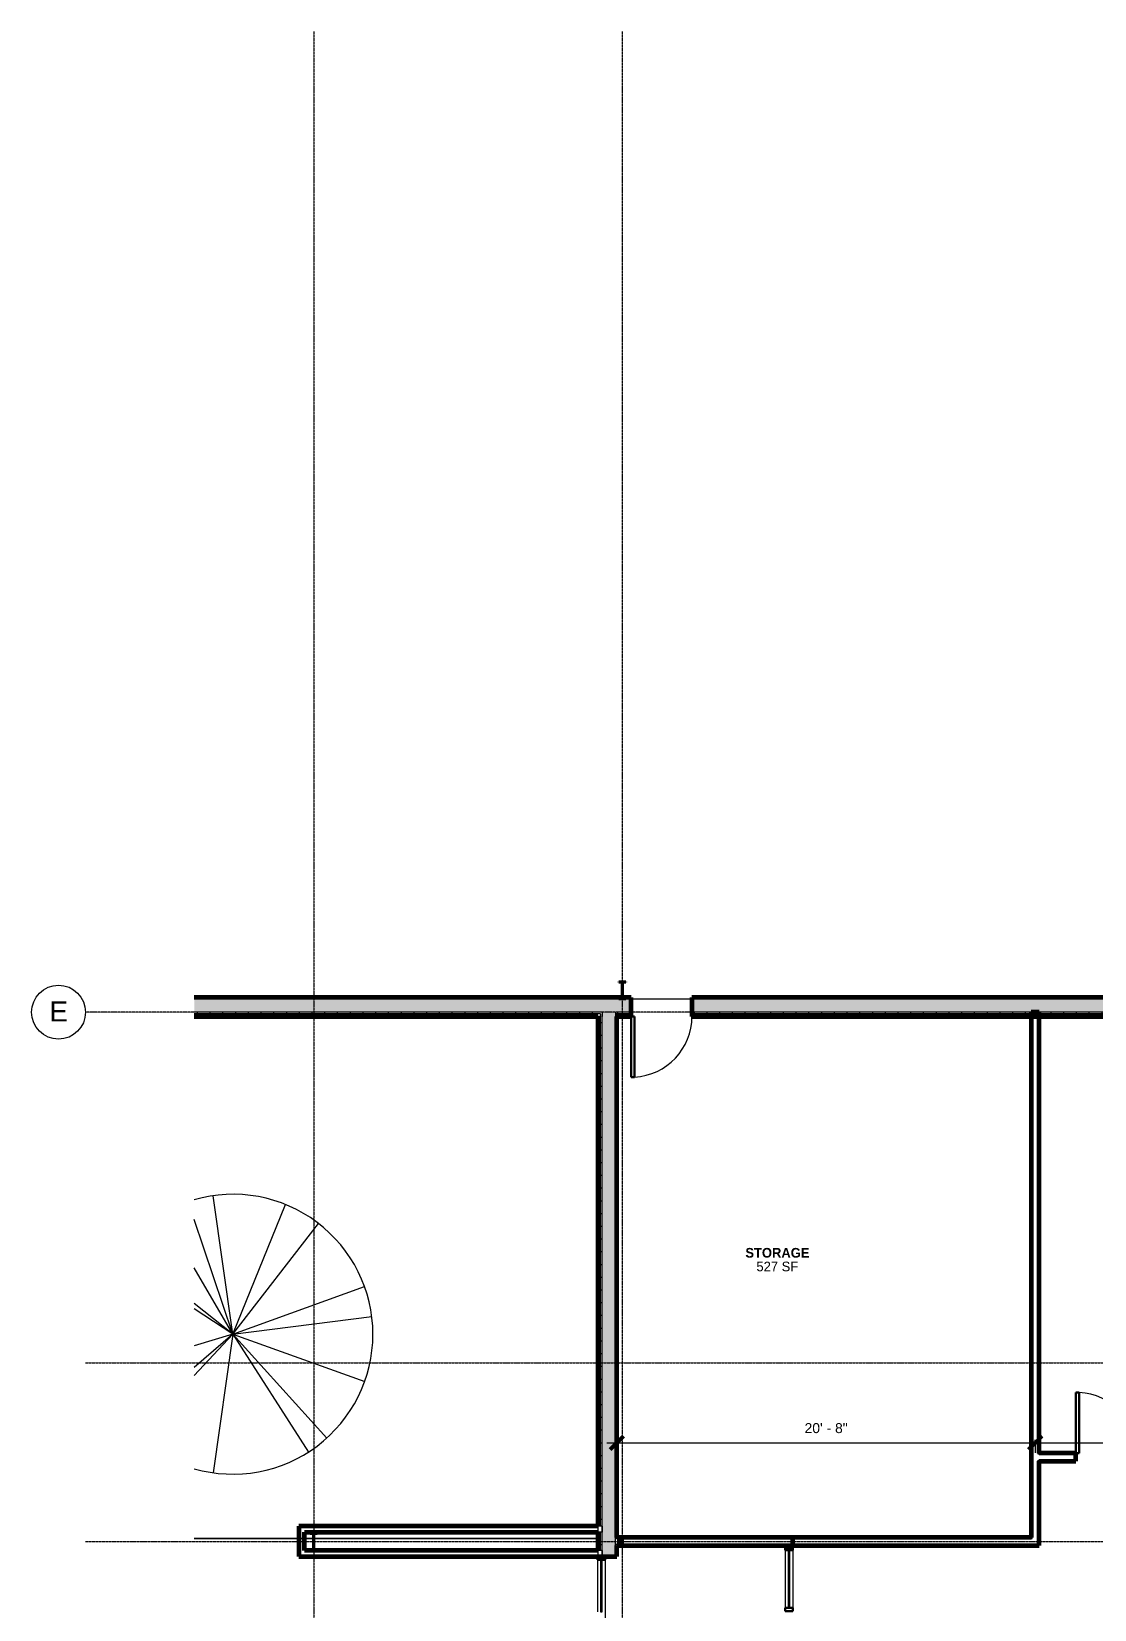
# Model space of a CAD drawing. Header units: inches. Extents: x 30 to 2293, y -1876 to -115.
# Drawn here: x 30 to 660, y -1051 to -115 of the extents above; entities that cross this region are included whole.
import ezdxf

# ---------------------------------------------------------------- set-up
doc = ezdxf.new("R2010")
doc.units = ezdxf.units.IN
doc.header["$MEASUREMENT"] = 0
doc.linetypes.add('Grid Line 1_2_', pattern=[0.875, 0.5, -0.125, 0.125, -0.125])
for name, color, linetype, lineweight in [('A-ANNO-DIMS', 211, 'Continuous', 9), ('A-ANNO-DIMS-64', 211, 'Continuous', 9), ('A-AREA-IDEN', 2, 'Continuous', 9), ('A-DOOR', 31, 'Continuous', 18), ('A-GLAZ-CURT', 52, 'Continuous', 9), ('A-GLAZ-CWMG', 51, 'Continuous', 9), ('A-WALL', 113, 'Continuous', 18), ('A-WALL-PATT', 111, 'Continuous', 60), ('C-TOPO', 7, 'Continuous', 9), ('I-WALL', 2, 'Continuous', 18), ('L-PLNT', 71, 'Continuous', 9), ('L-SITE-WALL', 31, 'Continuous', 18), ('S-COLS', 52, 'Continuous', 9), ('S-GRID', 1, 'Continuous', 9), ('S-GRID-IDEN', 1, 'Continuous', 9)]:
    doc.layers.add(name, color=color, linetype=linetype, lineweight=lineweight)
doc.styles.add('Arial', font='arial.ttf', dxfattribs={"height": 5.901198})
doc.styles.add('Arial_1', font='arial.ttf', dxfattribs={"height": 11.802395})
doc.styles.add('Century Gothic', font='GOTHIC.TTF', dxfattribs={"height": 5.748447})
doc.styles.add('Century Gothic_B', font='GOTHICB.TTF', dxfattribs={"height": 5.744479})
doc.dimstyles.new('Linear_-_3_32__Arial', dxfattribs={"dimscale": 12, "dimtxt": 6, "dimasz": 0.666667, "dimexe": 0.5, "dimexo": 0.333333, "dimgap": 0.333333, "dimtad": 1, "dimdec": 0, "dimzin": 1, "dimdsep": 46, "dimlunit": 4, "dimtxsty": 'Arial', "dimblk1": 'OBLIQUE', "dimblk2": 'OBLIQUE', "dimsah": 1, "dimcen": 0.09, "dimdle": 0.5, "dimazin": 0, "dimtfac": 1, "dimtdec": 4, "dimtix": 1, "dimtmove": 0, "dimatfit": 3, "dimfxl": 1, "dimtvp": 1, "dimfrac": 2, "dimtolj": 1, "dimtzin": 0, "dimarcsym": 2})
doc.dimstyles.new('Linear_-_3_32__Arial_1', dxfattribs={"dimscale": 12, "dimtxt": 6, "dimasz": 0.666667, "dimexe": 0.5, "dimexo": 0.333333, "dimgap": 0.333333, "dimtad": 1, "dimdec": 0, "dimzin": 1, "dimdsep": 46, "dimlunit": 4, "dimtxsty": 'Arial', "dimblk1": 'OBLIQUE', "dimblk2": 'OBLIQUE', "dimsah": 1, "dimcen": 0.09, "dimdle": 0.5, "dimazin": 0, "dimtfac": 1, "dimtdec": 4, "dimtix": 1, "dimtmove": 0, "dimatfit": 3, "dimfxl": 1, "dimtvp": 1, "dimfrac": 2, "dimtolj": 1, "dimtzin": 0, "dimarcsym": 2})
pattern_1 = [(161.57, (0.32, 0.32), (-2.56049618, -0.00053739), [0, -18.214, 2.022, 0]), (18.43, (-0.32, 0.32), (-2.56049618, 0.00053739), [0, -18.214, 2.022, 0]), (108.43, (0.32, 0.32), (1.2792209, -6.40087673), [6.07, -14.166]), (71.57, (-0.32, 0.32), (1.2792209, 6.40087673), [6.07, -14.166])]
pattern_2 = [(0, (0, 0), (0, 7.554), []), (90, (0, 0), (-7.554, 5e-16), [])]
pattern_3 = [(45, (0, 0), (-6.33568, 6.33568), []), (45, (0, 9.6), (-6.33568, 6.33568), [])]
pattern_4 = [(0, (0, 0), (20.48, 5.12), [0.845, -14.515, 0.845, -14.515, -81.92]), (0, (0, 0), (20.48, 5.12), [-30.72, 0.845, -29.875, 0.845, -14.515, -35.84]), (0, (0, 0), (20.48, 5.12), [-76.8, 0.845, -9.395, 0.845, -24.755]), (120, (7.68, 2.56), (-14.67405, 15.1762), [0.845, -14.515, 0.845, -14.515, -81.92]), (120, (7.68, 2.56), (-14.67405, 15.1762), [-30.72, 0.845, -29.875, 0.845, -14.515, -35.84]), (120, (7.68, 2.56), (-14.67405, 15.1762), [-76.8, 0.845, -9.395, 0.845, -24.755]), (240, (10.24, 12.8), (-5.80595, -20.2962), [0.845, -14.515, 0.845, -14.515, -81.92]), (240, (10.24, 12.8), (-5.80595, -20.2962), [-30.72, 0.845, -29.875, 0.845, -14.515, -35.84]), (240, (10.24, 12.8), (-5.80595, -20.2962), [-76.8, 0.845, -9.395, 0.845, -24.755])]

# ---------------------------------------------------------------- blocks, each defined once
blk = doc.blocks.new('Single-Flush - 36_ x 84_-458281-Floor Plan - Office Annex')
at = {"layer": 'A-DOOR', "color": 50, "lineweight": 30}
for p, q in [((16, 5.62), (16, 41.64)), ((18, 41.64), (16, 41.64)), ((18, 5.62), (18, 41.64)), ((18, 5.62), (16, 5.62))]:
    blk.add_line(p, q, dxfattribs=at)
at = {"layer": 'A-DOOR', "color": 7, "lineweight": 9}
blk.add_arc((18, 5.62), 36.07, 93.17885, 180, dxfattribs=at)
blk = doc.blocks.new('Rectangular Mullion - Exterior 2_ x 4_5_-626657-Floor Plan - Office Annex')
at = {"layer": 'A-GLAZ-CWMG', "color": 50, "lineweight": 30}
for p, q in [((-2, 3), (0, 3)), ((-2, -1.5), (-2, 3)), ((0, 3), (0, -1.5)), ((0, -1.5), (-2, -1.5))]:
    blk.add_line(p, q, dxfattribs=at)
blk = doc.blocks.new('System Panel - Exterior Glazing-430041-Floor Plan - Office Annex')
at = {"layer": 'A-GLAZ-CURT', "color": 10, "lineweight": 18}
for p, q in [((17.09375, -0.25), (-17.09375, -0.25)), ((-17.09375, -0.25), (-17.09375, -1.25)), ((-17.09375, -1.25), (17.09375, -1.25)), ((17.09375, -1.25), (17.09375, -0.25))]:
    blk.add_line(p, q, dxfattribs=at)
at = {"layer": 'A-GLAZ-CURT', "color": 130}
for p, q in [((-17.09375, -1.25), (-17.09375, -0.25)), ((17.09375, -0.25), (17.09375, -1.25))]:
    blk.add_line(p, q, dxfattribs=at)
at = {"layer": 'A-GLAZ-CURT', "color": 254}
for p, q in [((17.09375, -0.25), (-17.09375, -0.25)), ((-17.09375, -1.25), (17.09375, -1.25))]:
    blk.add_line(p, q, dxfattribs=at)
blk = doc.blocks.new('Rectangular Mullion - Exterior 2_ x 4_5_-430036-Floor Plan - Office Annex')
at = {"layer": 'A-GLAZ-CWMG', "color": 7}
for p, q in [((2041.31, -1489.46), (2041.31, -1455.27)), ((2045.81, -1489.46), (2045.81, -1455.27))]:
    blk.add_line(p, q, dxfattribs=at)
blk = doc.blocks.new('Rectangular Mullion - Exterior 2_ x 4_5_-430038-Floor Plan - Office Annex')
at = {"layer": 'A-GLAZ-CWMG', "color": 50, "lineweight": 30}
for p, q in [((-1, 3), (1, 3)), ((-1, -1.5), (-1, 3)), ((1, 3), (1, -1.5)), ((1, -1.5), (-1, -1.5))]:
    blk.add_line(p, q, dxfattribs=at)
blk = doc.blocks.new('Rectangular Mullion - Exterior 2_ x 4_5_-653078-Floor Plan - Office Annex')
at = {"layer": 'A-GLAZ-CWMG', "color": 50, "lineweight": 30}
for p, q in [((-2, 3), (0, 3)), ((-2, -1.5), (-2, 3)), ((0, 3), (0, -1.5)), ((0, -1.5), (-2, -1.5))]:
    blk.add_line(p, q, dxfattribs=at)
blk = doc.blocks.new('System Panel - Exterior Glazing-637811-Floor Plan - Office Annex')
at = {"layer": 'A-GLAZ-CURT', "color": 10, "lineweight": 18}
for p, q in [((15.375, -0.25), (-15.375, -0.25)), ((-15.375, -0.25), (-15.375, -1.25)), ((-15.375, -1.25), (15.375, -1.25)), ((15.375, -1.25), (15.375, -0.25))]:
    blk.add_line(p, q, dxfattribs=at)
at = {"layer": 'A-GLAZ-CURT', "color": 130}
for p, q in [((-15.375, -1.25), (-15.375, -0.25)), ((15.375, -0.25), (15.375, -1.25))]:
    blk.add_line(p, q, dxfattribs=at)
at = {"layer": 'A-GLAZ-CURT', "color": 254}
for p, q in [((15.375, -0.25), (-15.375, -0.25)), ((-15.375, -1.25), (15.375, -1.25))]:
    blk.add_line(p, q, dxfattribs=at)
blk = doc.blocks.new('Rectangular Mullion - Exterior 2_ x 4_5_-637809-Floor Plan - Office Annex')
at = {"layer": 'A-GLAZ-CWMG', "color": 130}
blk.add_line((365.58, -1019.33), (365.81, -1019.33), dxfattribs=at)
at = {"layer": 'A-GLAZ-CWMG', "color": 7}
for p, q in [((365.58, -1021.33), (365.58, -1052.08)), ((370.08, -1021.33), (370.08, -1052.08))]:
    blk.add_line(p, q, dxfattribs=at)
blk = doc.blocks.new('RPC Tree - Deciduous - Hawthorn - 25_ 2-635736-Floor Plan - Office Annex')
at = {"layer": 'L-PLNT', "color": 252}
for q in [(-11.77, 82.16), (31.21, 76.91), (-22.95, 67.97), (50.79, 65.64), (-22.95, 39.43), (78.02, 28.3), (-22.95, 18.15), (-22.95, 15.1), (82.32, 10.6), (-22.95, -24.4), (-22.95, -19.78), (-22.95, -6.89), (-11.79, -82.16), (44.81, -69.86), (55.58, -61.64), (78.11, -28.05)]:
    blk.add_line((0, 0), q, dxfattribs=at)
for start, end in [(360, 106.06104), (253.93896, 360)]:
    blk.add_arc((0, 0), 83, start, end, dxfattribs=at)
blk = doc.blocks.new('Rectangular Mullion - Exterior 2_ x 4_5_-430033-Floor Plan - Office Annex')
at = {"layer": 'A-GLAZ-CWMG', "color": 50, "lineweight": 30}
for p, q in [((-1, 3), (1, 3)), ((-1, -1.5), (-1, 3)), ((1, 3), (1, -1.5)), ((1, -1.5), (-1, -1.5))]:
    blk.add_line(p, q, dxfattribs=at)
blk = doc.blocks.new('Grid - Grid Head - Circle-50561-Floor Plan - Office Annex')
at = {"layer": 'S-GRID-IDEN', "color": 7}
blk.add_circle((0, 0), 0.25, dxfattribs=at)
blk = doc.blocks.new('Open Source Metal Building_Exterior_rvt-1-Floor Plan - Office Annex')
at = {"layer": 'A-WALL-PATT', "lineweight": 9}
h = blk.add_hatch(dxfattribs=at)
h.set_pattern_fill('FP_2', color=8, style=0, pattern_type=2)
h.set_pattern_definition(pattern_1)
h.paths.add_polyline_path([(1689.24, -696.46), (2210.15, -696.46), (2210.15, -688.46), (1644.4, -688.46), (1644.4, -696.46)], flags=0)
h.paths.add_polyline_path([(1540.94, -696.46), (1608.4, -696.46), (1608.4, -688.46), (1540.94, -688.46)], flags=0)
h.paths.add_polyline_path([(1234.94, -696.46), (1234.94, -688.46), (1174.4, -688.46), (1174.4, -696.46)], flags=0)
h.paths.add_polyline_path([(1138.4, -696.46), (1138.4, -688.46), (421.56, -688.46), (421.56, -696.46), (1038.09, -696.46)], flags=0)
h.paths.add_polyline_path([(385.56, -696.46), (385.56, -688.46), (126.49, -688.46), (126.49, -696.46), (376.31, -696.46)], flags=0)
h = blk.add_hatch(dxfattribs=at)
h.set_pattern_fill('FP_3', style=0, pattern_type=2)
h.set_pattern_definition(pattern_2)
h.paths.add_polyline_path([(1705.52, -697.46), (2034.31, -697.46), (2034.31, -696.46), (1644.4, -696.46), (1644.4, -697.46), (1697.38, -697.46)], flags=0)
h.paths.add_polyline_path([(2210.15, -697.46), (2210.15, -696.46), (2042.31, -696.46), (2042.31, -697.46), (2079.92, -697.46)], flags=0)
h.paths.add_polyline_path([(1608.4, -697.46), (1608.4, -696.46), (1540.94, -696.46), (1540.94, -697.46)], flags=0)
h.paths.add_polyline_path([(1234.94, -697.46), (1234.94, -696.46), (1174.4, -696.46), (1174.4, -697.46)], flags=0)
h.paths.add_polyline_path([(907.86, -697.46), (1138.4, -697.46), (1138.4, -696.46), (421.56, -696.46), (421.56, -697.46), (777.63, -697.46)], flags=0)
h.paths.add_polyline_path([(126.49, -697.46), (368.31, -697.46), (368.31, -696.46), (126.49, -696.46), (126.49, -697.37)], flags=0)
h.paths.add_polyline_path([(385.56, -697.46), (385.56, -696.46), (376.31, -696.46), (376.31, -697.46), (377.06, -697.46)], flags=0)
h = blk.add_hatch(dxfattribs=at)
h.set_pattern_fill('FP_3', style=0, pattern_type=2)
h.set_pattern_definition(pattern_2)
h.paths.add_polyline_path([(368.31, -1453.21), (368.31, -1396.95), (367.31, -1396.95), (367.31, -1453.21)], flags=0)
h.paths.add_polyline_path([(367.31, -1358.77), (368.31, -1358.77), (368.31, -1258.95), (367.31, -1258.95), (367.31, -1329.39)], flags=0)
h.paths.add_polyline_path([(367.31, -1220.77), (368.31, -1220.77), (368.31, -1125.33), (367.31, -1125.33), (367.31, -1179.37)], flags=0)
h.paths.add_polyline_path([(368.31, -1015.83), (368.31, -1004.85), (367.31, -1004.85), (367.31, -1015.83)], flags=0)
h.paths.add_polyline_path([(368.31, -1001.35), (368.31, -697.46), (367.31, -697.46), (367.31, -1001.35)], flags=0)
h = blk.add_hatch(dxfattribs=at)
h.set_pattern_fill('FP_2', color=8, style=0, pattern_type=2)
h.set_pattern_definition(pattern_1)
h.paths.add_polyline_path([(376.31, -1453.21), (376.31, -1396.95), (368.31, -1396.95), (368.31, -1453.21)], flags=0)
h.paths.add_polyline_path([(376.31, -1358.77), (376.31, -1258.95), (368.31, -1258.95), (368.31, -1358.77)], flags=0)
h.paths.add_polyline_path([(376.31, -1220.77), (376.31, -1125.33), (368.31, -1125.33), (368.31, -1220.77)], flags=0)
h.paths.add_polyline_path([(370.67, -1019.33), (376.31, -1019.33), (376.31, -696.46), (368.31, -696.46), (368.31, -1019.33)], flags=0)
h = blk.add_hatch(dxfattribs=at)
h.set_pattern_fill('FP_1', style=0, pattern_type=2)
h.set_pattern_definition(pattern_4)
h.paths.add_polyline_path([(481.44, -1008.59), (481.44, -1007.96), (377.06, -1007.96), (377.06, -1008.59), (386.95, -1008.59)], flags=0)
h = blk.add_hatch(dxfattribs=at)
h.set_pattern_fill('FP_1', style=0, pattern_type=2)
h.set_pattern_definition(pattern_4)
h.paths.add_polyline_path([(481.44, -1012.71), (481.44, -1012.09), (377.06, -1012.09), (377.06, -1012.71), (386.95, -1012.71)], flags=0)
at = {"layer": 'S-COLS'}
h = blk.add_hatch(dxfattribs=at)
h.set_pattern_fill('FP_4', color=256, style=0, pattern_type=2)
h.set_pattern_definition(pattern_3)
h.paths.add_polyline_path([(382.31, -688.47), (382.31, -688.2), (380.97, -688.2), (380.59, -688.04), (380.43, -687.66), (380.43, -679.28), (380.59, -678.9), (380.97, -678.74), (382.31, -678.74), (382.31, -678.47), (378.31, -678.47), (378.31, -678.74), (379.65, -678.74), (380.04, -678.9), (380.2, -679.33), (380.2, -687.66), (380.04, -688.04), (379.65, -688.2), (378.31, -688.2), (378.31, -688.47)], flags=0)
h = blk.add_hatch(dxfattribs=at)
h.set_pattern_fill('FP_4', color=256, style=0, pattern_type=2)
h.set_pattern_definition(pattern_3)
h.paths.add_polyline_path([(199.31, -1015.46), (199.31, -1015.19), (197.97, -1015.19), (197.59, -1015.03), (197.43, -1014.65), (197.43, -1006.27), (197.59, -1005.89), (197.97, -1005.73), (199.31, -1005.73), (199.31, -1005.46), (195.31, -1005.46), (195.31, -1005.73), (196.65, -1005.73), (197.04, -1005.89), (197.2, -1006.27), (197.2, -1014.65), (197.04, -1015.03), (196.65, -1015.19), (195.31, -1015.19), (195.31, -1015.46)], flags=0)
h = blk.add_hatch(dxfattribs=at)
h.set_pattern_fill('FP_4', color=256, style=0, pattern_type=2)
h.set_pattern_definition(pattern_3)
h.paths.add_polyline_path([(377.32, -1013.46), (383.31, -1013.46), (383.31, -1013.2), (380.92, -1013.2), (380.57, -1013.05), (380.43, -1012.71), (380.43, -1008.22), (380.57, -1007.87), (380.92, -1007.73), (383.31, -1007.73), (383.31, -1007.47), (377.32, -1007.47), (377.32, -1007.73), (379.71, -1007.73), (380.05, -1007.87), (380.2, -1008.22), (380.2, -1012.71), (380.05, -1013.05), (379.71, -1013.2), (377.32, -1013.2)], flags=0)
at = {"layer": 'A-WALL', "color": 10}
for p, q in [((385.56, -688.46), (126.49, -688.46)), ((1138.4, -688.46), (421.56, -688.46)), ((368.31, -696.46), (126.49, -696.46)), ((367.31, -697.46), (126.49, -697.46)), ((367.31, -698.96), (365.81, -698.96)), ((367.31, -697.46), (367.31, -698.96)), ((367.31, -1001.35), (367.31, -698.96)), ((368.31, -696.46), (368.31, -697.46)), ((368.31, -697.46), (368.31, -698.96)), ((368.31, -1001.35), (368.31, -698.96)), ((385.56, -696.46), (376.31, -696.46)), ((376.31, -696.46), (376.31, -697.46)), ((377.06, -697.46), (376.31, -697.46)), ((376.31, -697.46), (377.06, -697.46)), ((376.31, -697.46), (376.31, -698.96)), ((376.31, -1008.59), (376.31, -698.96)), ((385.56, -697.46), (377.06, -697.46)), ((377.06, -697.46), (377.06, -698.96)), ((1138.4, -696.46), (421.56, -696.46)), ((1138.4, -697.46), (421.56, -697.46)), ((367.31, -1001.35), (365.81, -1001.35)), ((368.31, -1001.35), (367.31, -1001.35)), ((368.31, -1004.85), (368.31, -1001.35)), ((368.31, -1001.35), (368.31, -1004.85)), ((367.31, -1004.85), (365.81, -1004.85)), ((367.31, -1015.83), (367.31, -1004.85)), ((368.31, -1004.85), (367.31, -1004.85)), ((368.31, -1015.83), (368.31, -1004.85)), ((376.31, -1012.09), (376.31, -1008.59)), ((377.06, -1008.59), (376.31, -1008.59)), ((376.31, -1012.09), (376.31, -1008.59)), ((377.06, -1007.96), (377.06, -1008.59)), ((377.06, -1008.59), (481.44, -1008.59)), ((367.31, -1015.83), (365.81, -1015.83)), ((368.31, -1015.83), (367.31, -1015.83)), ((368.31, -1019.33), (368.31, -1015.83)), ((368.31, -1015.83), (368.31, -1019.33)), ((376.31, -1019.33), (376.31, -1012.09)), ((377.06, -1012.09), (376.31, -1012.09)), ((377.06, -1012.09), (377.06, -1012.71)), ((377.06, -1012.09), (481.44, -1012.09))]:
    blk.add_line(p, q, dxfattribs=at)
at = {"layer": 'C-TOPO'}
for p, q in [((385.56, -688.46), (421.56, -688.46)), ((126.49, -1008.71), (179.41, -1008.71)), ((179.41, -1008.71), (126.49, -1008.71)), ((179.41, -1008.71), (188.44, -1008.71)), ((188.44, -1008.71), (179.41, -1008.71)), ((191.94, -1008.71), (197.2, -1008.71)), ((197.2, -1008.71), (191.94, -1008.71)), ((197.43, -1008.71), (294.62, -1008.71)), ((294.62, -1008.71), (197.43, -1008.71)), ((294.62, -1008.71), (365.81, -1008.71)), ((365.81, -1008.71), (294.62, -1008.71)), ((370.44, -1122.95), (370.44, -1019.33))]:
    blk.add_line(p, q, dxfattribs=at)
at = {"layer": 'C-TOPO', "color": 254}
for p, q in [((188.44, -1008.71), (191.94, -1008.71)), ((191.94, -1008.71), (188.44, -1008.71))]:
    blk.add_line(p, q, dxfattribs=at)
at = {"layer": 'I-WALL', "color": 250, "lineweight": 60}
for p, q in [((365.81, -1001.35), (188.44, -1001.35)), ((188.44, -1001.35), (188.44, -1004.85)), ((188.44, -1004.85), (188.44, -1019.33)), ((191.94, -1004.85), (365.81, -1004.85)), ((191.94, -1015.83), (191.94, -1004.85)), ((481.44, -1007.96), (377.06, -1007.96)), ((481.44, -1012.71), (481.44, -1007.96)), ((188.44, -1019.33), (191.94, -1019.33)), ((365.81, -1015.83), (191.94, -1015.83)), ((191.94, -1019.33), (365.81, -1019.33)), ((377.06, -1012.71), (481.44, -1012.71))]:
    blk.add_line(p, q, dxfattribs=at)
at = {"layer": 'I-WALL', "color": 9}
for p, q in [((365.81, -1001.35), (188.44, -1001.35)), ((188.44, -1004.85), (188.44, -1001.35)), ((188.44, -1004.85), (188.44, -1019.33)), ((191.94, -1004.85), (365.81, -1004.85)), ((191.94, -1015.83), (191.94, -1004.85)), ((191.94, -1019.33), (188.44, -1019.33)), ((365.81, -1015.83), (191.94, -1015.83)), ((191.94, -1019.33), (365.58, -1019.33))]:
    blk.add_line(p, q, dxfattribs=at)
at = {"layer": 'I-WALL', "color": 10}
for p, q in [((365.81, -1001.35), (365.81, -1004.85)), ((365.58, -1019.33), (365.81, -1019.33)), ((365.81, -1015.83), (365.81, -1019.33))]:
    blk.add_line(p, q, dxfattribs=at)
at = {"layer": 'L-SITE-WALL', "color": 250, "lineweight": 60}
for p, q in [((385.56, -687.71), (126.49, -687.71)), ((385.56, -698.96), (385.56, -687.71)), ((1138.4, -687.71), (421.56, -687.71)), ((421.56, -687.71), (421.56, -698.96)), ((126.49, -698.96), (365.81, -698.96)), ((365.81, -698.96), (365.81, -1001.35)), ((377.06, -698.96), (385.56, -698.96)), ((377.06, -1007.96), (377.06, -698.96)), ((421.56, -698.96), (1138.4, -698.96)), ((365.81, -1004.85), (365.81, -1015.83)), ((365.81, -1019.33), (368.31, -1019.33)), ((368.31, -1019.33), (377.06, -1019.33)), ((377.06, -1019.33), (377.06, -1012.71))]:
    blk.add_line(p, q, dxfattribs=at)
at = {"layer": 'S-COLS', "color": 90, "lineweight": 40}
for p, q in [((382.31, -678.47), (378.31, -678.47)), ((378.31, -678.47), (378.31, -678.74)), ((378.31, -678.74), (379.65, -678.74)), ((380.2, -679.28), (380.2, -687.66)), ((380.43, -687.66), (380.43, -679.28)), ((380.97, -678.74), (382.31, -678.74)), ((382.31, -678.74), (382.31, -678.47)), ((379.65, -688.2), (378.31, -688.2)), ((378.31, -688.2), (378.31, -688.47)), ((378.31, -688.47), (382.31, -688.47)), ((382.31, -688.2), (380.97, -688.2)), ((382.31, -688.47), (382.31, -688.2)), ((199.31, -1005.46), (195.31, -1005.46)), ((195.31, -1005.46), (195.31, -1005.73)), ((195.31, -1005.73), (196.65, -1005.73)), ((197.2, -1006.27), (197.2, -1014.65)), ((197.43, -1014.65), (197.43, -1006.27)), ((197.97, -1005.73), (199.31, -1005.73)), ((199.31, -1005.73), (199.31, -1005.46)), ((383.31, -1007.47), (377.32, -1007.47)), ((377.32, -1007.47), (377.32, -1007.73)), ((377.32, -1007.73), (379.71, -1007.73)), ((380.2, -1008.22), (380.2, -1012.71)), ((380.43, -1012.71), (380.43, -1008.22)), ((380.92, -1007.73), (383.31, -1007.73)), ((383.31, -1007.73), (383.31, -1007.47)), ((196.65, -1015.19), (195.31, -1015.19)), ((195.31, -1015.19), (195.31, -1015.46)), ((195.31, -1015.46), (199.31, -1015.46)), ((199.31, -1015.19), (197.97, -1015.19)), ((199.31, -1015.46), (199.31, -1015.19)), ((379.71, -1013.2), (377.32, -1013.2)), ((377.32, -1013.2), (377.32, -1013.46)), ((377.32, -1013.46), (383.31, -1013.46)), ((383.31, -1013.2), (380.92, -1013.2)), ((383.31, -1013.46), (383.31, -1013.2))]:
    blk.add_line(p, q, dxfattribs=at)
for centre, radius, start, end in [((379.65, -679.28), 0.543, 0, 90), ((380.97, -679.28), 0.543, 90, 180), ((379.65, -687.66), 0.543, 270, 0), ((380.97, -687.66), 0.543, 180, 270), ((196.65, -1006.27), 0.543, 0, 90), ((197.97, -1006.27), 0.543, 90, 180), ((379.71, -1008.22), 0.49, 0, 90), ((380.92, -1008.22), 0.49, 90, 180), ((196.65, -1014.65), 0.543, 270, 0), ((197.97, -1014.65), 0.543, 180, 270), ((379.71, -1012.71), 0.49, 270, 0), ((380.92, -1012.71), 0.49, 180, 270)]:
    blk.add_arc(centre, radius, start, end, dxfattribs=at)
at = {"layer": 'S-GRID', "linetype": 'Grid Line 1_2_'}
for p, q in [((197.31, -114.83), (197.31, -1843.89)), ((380.31, -114.83), (380.31, -1843.89)), ((2274.62, -696.46), (62.02, -696.46)), ((62.02, -904.46), (2260.57, -904.46)), ((62.02, -1010.46), (2260.57, -1010.46))]:
    blk.add_line(p, q, dxfattribs=at)
at = {"lineweight": 9}
for name, p, rotation in [('Single-Flush - 36_ x 84_-458281-Floor Plan - Office Annex', (403.56, -693.34), 180), ('Rectangular Mullion - Exterior 2_ x 4_5_-430036-Floor Plan - Office Annex', (2522.75, -2504.97), 180), ('System Panel - Exterior Glazing-430041-Floor Plan - Office Annex', (478.44, -1032.61), 89.9999999999999), ('System Panel - Exterior Glazing-637811-Floor Plan - Office Annex', (367.08, -1036.7), 89.9999999999999)]:
    blk.add_blockref(name, p, dxfattribs=dict(at, rotation=rotation))
for name, p in [('RPC Tree - Deciduous - Hawthorn - 25_ 2-635736-Floor Plan - Office Annex', (149.44, -887.46)), ('Rectangular Mullion - Exterior 2_ x 4_5_-637809-Floor Plan - Office Annex', (0, 0))]:
    blk.add_blockref(name, p, dxfattribs=at)
at = {"lineweight": 9, "extrusion": (0, 0, -1), "rotation": 90.0000000000001}
for name, p in [('Rectangular Mullion - Exterior 2_ x 4_5_-653078-Floor Plan - Office Annex', (-367.08, -1019.33)), ('Rectangular Mullion - Exterior 2_ x 4_5_-626657-Floor Plan - Office Annex', (-478.44, -1012.71)), ('Rectangular Mullion - Exterior 2_ x 4_5_-430033-Floor Plan - Office Annex', (-478.44, -1014.51)), ('Rectangular Mullion - Exterior 2_ x 4_5_-430038-Floor Plan - Office Annex', (-478.44, -1050.7))]:
    blk.add_blockref(name, p, dxfattribs=at)
at = {"layer": 'S-GRID-IDEN', "insert": (46.08, -690.11), "char_height": 11.8, "width": 13.104, "attachment_point": 2, "line_spacing_factor": 0.938532, "style": 'Arial_1', "bg_fill": 3, "box_fill_scale": 1.25, "bg_fill_color": 0, "bg_fill_transparency": 0}
blk.add_mtext('E', dxfattribs=at)
at = {"color": 170, "lineweight": 5, "xscale": 63.99999999999997, "yscale": 63.99999999999997, "zscale": 63.99999999999997, "rotation": 90}
blk.add_blockref('Grid - Grid Head - Circle-50561-Floor Plan - Office Annex', (46.02, -696.46), dxfattribs=at)
blk = doc.blocks.new('Single-Flush - 36_ x 84_-340240-Floor Plan - Office Annex')
at = {"layer": 'A-DOOR', "lineweight": 30}
for p, q in [((16, -2.37), (16, -38.39)), ((18, -2.37), (16, -2.37)), ((18, -2.37), (18, -38.39)), ((18, -38.39), (16, -38.39))]:
    blk.add_line(p, q, dxfattribs=at)
at = {"layer": 'A-DOOR', "lineweight": 9}
blk.add_arc((18, -2.37), 36.07, 180, 266.82115, dxfattribs=at)
blk = doc.blocks.new('DIMBLOCK46-Floor Plan - Office Annex')
at = {"layer": 'A-ANNO-DIMS-64'}
for p, q in [((371.06, -951.85), (625.19, -951.85)), ((377.06, -950.2), (377.06, -957.85)), ((377.06, -951.85), (377.06, -950.2)), ((625.19, -950.2), (625.19, -957.85)), ((625.19, -951.85), (625.19, -950.2))]:
    blk.add_line(p, q, dxfattribs=at)
at = {"layer": 'A-ANNO-DIMS-64', "lineweight": 50}
for p, q in [((377.06, -951.85), (373.06, -955.85)), ((377.06, -951.85), (381.06, -947.85)), ((625.19, -951.85), (621.19, -955.85)), ((625.19, -951.85), (629.19, -947.85))]:
    blk.add_line(p, q, dxfattribs=at)
at = {"layer": 'A-ANNO-DIMS-64', "color": 0, "insert": (488.39, -940.2), "char_height": 5.901, "width": 30.5723, "attachment_point": 1, "line_spacing_factor": 0.938532, "style": 'Arial'}
blk.add_mtext('20\' - 8"', dxfattribs=at)
blk = doc.blocks.new('_Oblique')
at = {"color": 0, "linetype": 'ByBlock', "lineweight": -2}
blk.add_line((-0.5, -0.5), (0.5, 0.5), dxfattribs=at)
blk = doc.blocks.new('DIMBLOCK47-Floor Plan - Office Annex')
at = {"layer": 'A-ANNO-DIMS-64', "lineweight": 50}
for p, q in [((625.19, -951.85), (621.19, -955.85)), ((625.19, -951.85), (629.19, -947.85)), ((900.4, -951.85), (896.4, -955.85)), ((900.4, -951.85), (904.4, -947.85))]:
    blk.add_line(p, q, dxfattribs=at)
at = {"layer": 'A-ANNO-DIMS-64'}
for p, q in [((625.19, -950.2), (625.19, -957.85)), ((625.19, -951.85), (625.19, -950.2)), ((625.19, -951.85), (900.4, -951.85)), ((900.4, -950.2), (900.4, -957.85)), ((900.4, -951.85), (900.4, -950.2))]:
    blk.add_line(p, q, dxfattribs=at)
at = {"layer": 'A-ANNO-DIMS-64', "color": 0, "insert": (747.79, -940.2), "char_height": 5.901, "width": 36, "attachment_point": 1, "line_spacing_factor": 0.938532, "style": 'Arial'}
blk.add_mtext('22\' - 11"', dxfattribs=at)

msp = doc.modelspace()

# ---------------------------------------------------------------- hatches: boundary and pattern name
at = {"layer": 'A-WALL-PATT', "lineweight": 9}
h = msp.add_hatch(dxfattribs=at)
h.set_pattern_fill('FP_1', color=256, style=0, pattern_type=2)
h.set_pattern_definition(pattern_4)
h.paths.add_polyline_path([(623.44, -1008.59), (623.44, -696.46), (622.81, -696.46), (622.81, -1008.59)], flags=0)
h = msp.add_hatch(dxfattribs=at)
h.set_pattern_fill('FP_1', color=256, style=0, pattern_type=2)
h.set_pattern_definition(pattern_4)
h.paths.add_polyline_path([(627.56, -1012.71), (627.56, -962.15), (626.94, -962.15), (626.94, -1012.71)], flags=0)
h.paths.add_polyline_path([(627.56, -958.65), (627.56, -696.46), (626.94, -696.46), (626.94, -958.65)], flags=0)
h = msp.add_hatch(dxfattribs=at)
h.set_pattern_fill('FP_1', color=256, style=0, pattern_type=2)
h.set_pattern_definition(pattern_4)
h.paths.add_polyline_path([(898.03, -958.65), (898.03, -958.02), (685.19, -958.02), (685.19, -958.65), (777.63, -958.65)], flags=0)
h.paths.add_polyline_path([(627.56, -958.65), (649.19, -958.65), (649.19, -958.02), (627.56, -958.02)], flags=0)
h = msp.add_hatch(dxfattribs=at)
h.set_pattern_fill('FP_1', color=256, style=0, pattern_type=2)
h.set_pattern_definition(pattern_4)
h.paths.add_polyline_path([(898.65, -962.77), (898.65, -962.15), (685.19, -962.15), (685.19, -962.77), (898.03, -962.77)], flags=0)
h.paths.add_polyline_path([(647.41, -962.77), (649.19, -962.77), (649.19, -962.15), (627.56, -962.15), (627.56, -962.77)], flags=0)
h = msp.add_hatch(dxfattribs=at)
h.set_pattern_fill('FP_1', color=256, style=0, pattern_type=2)
h.set_pattern_definition(pattern_4)
h.paths.add_polyline_path([(622.81, -1008.59), (622.81, -1007.96), (378.44, -1007.96), (378.44, -1008.59), (517.18, -1008.59)], flags=0)
h = msp.add_hatch(dxfattribs=at)
h.set_pattern_fill('FP_1', color=256, style=0, pattern_type=2)
h.set_pattern_definition(pattern_4)
h.paths.add_polyline_path([(622.81, -1012.71), (626.94, -1012.71), (626.94, -1012.09), (378.44, -1012.09), (378.44, -1012.71), (517.18, -1012.71)], flags=0)

# ---------------------------------------------------------------- linework, layer by layer
at = {"layer": 'A-WALL'}
for p, q in [((623.44, -1008.59), (623.44, -696.46)), ((626.94, -958.65), (626.94, -696.46)), ((649.19, -958.65), (626.94, -958.65)), ((626.94, -1012.09), (626.94, -962.15)), ((626.94, -962.15), (649.19, -962.15)), ((378.44, -1008.59), (623.44, -1008.59)), ((378.44, -1012.09), (626.94, -1012.09))]:
    msp.add_line(p, q, dxfattribs=at)
at = {"layer": 'I-WALL', "lineweight": 60}
for p, q in [((622.81, -696.46), (622.81, -1007.96)), ((627.56, -696.46), (622.81, -696.46)), ((627.56, -958.02), (627.56, -696.46)), ((649.19, -958.02), (627.56, -958.02)), ((627.56, -1012.71), (627.56, -962.77)), ((627.56, -962.77), (649.19, -962.77)), ((649.19, -962.77), (649.19, -958.02)), ((622.81, -1007.96), (378.44, -1007.96)), ((378.44, -1007.96), (378.44, -1012.71)), ((378.44, -1012.71), (627.56, -1012.71))]:
    msp.add_line(p, q, dxfattribs=at)

# ---------------------------------------------------------------- block references
at = {"layer": 'A-DOOR', "rotation": 180}
msp.add_blockref('Single-Flush - 36_ x 84_-340240-Floor Plan - Office Annex', (667.19, -960.4), dxfattribs=at)

# ---------------------------------------------------------------- texts
at = {"layer": 'A-AREA-IDEN', "attachment_point": 2}
for s, insert, char_height, width, line_spacing_factor, style in [('STORAGE', (472.28, -836.29), 5.744, 42.696, 0.984796, 'Century Gothic_B'), ('527 SF', (472.23, -844.41), 5.748, 27.648, 0.984117, 'Century Gothic')]:
    msp.add_mtext(s, dxfattribs=dict(at, insert=insert, char_height=char_height, width=width, line_spacing_factor=line_spacing_factor, style=style))

# ---------------------------------------------------------------- dimensions: what is measured, and where the dimension line sits
at = {"layer": 'A-ANNO-DIMS'}
for base, p1, p2, dimstyle, override, picture, middle in [((625.19, -951.85), (377.06, -946.2), (625.19, -946.2), 'Linear_-_3_32__Arial', {"dimpost": '<>', "dimfxl": 248.125}, 'DIMBLOCK46-Floor Plan - Office Annex', (501.12, -944.84)), ((900.4, -951.85), (625.19, -946.2), (900.4, -946.2), 'Linear_-_3_32__Arial_1', {"dimpost": '<>', "dimfxl": 275.216051}, 'DIMBLOCK47-Floor Plan - Office Annex', (762.79, -944.89))]:
    dim = msp.add_linear_dim(base=base, p1=p1, p2=p2, dimstyle=dimstyle, override=override, dxfattribs=at)
    dim.commit()
    dim.dimension.update_dxf_attribs({"geometry": picture, "text_midpoint": middle})

# ---------------------------------------------------------------- next in the draw order: block references
at = {"lineweight": 5}
msp.add_blockref('Open Source Metal Building_Exterior_rvt-1-Floor Plan - Office Annex', (0, 0), dxfattribs=at)

doc.saveas('drawing.dxf')
